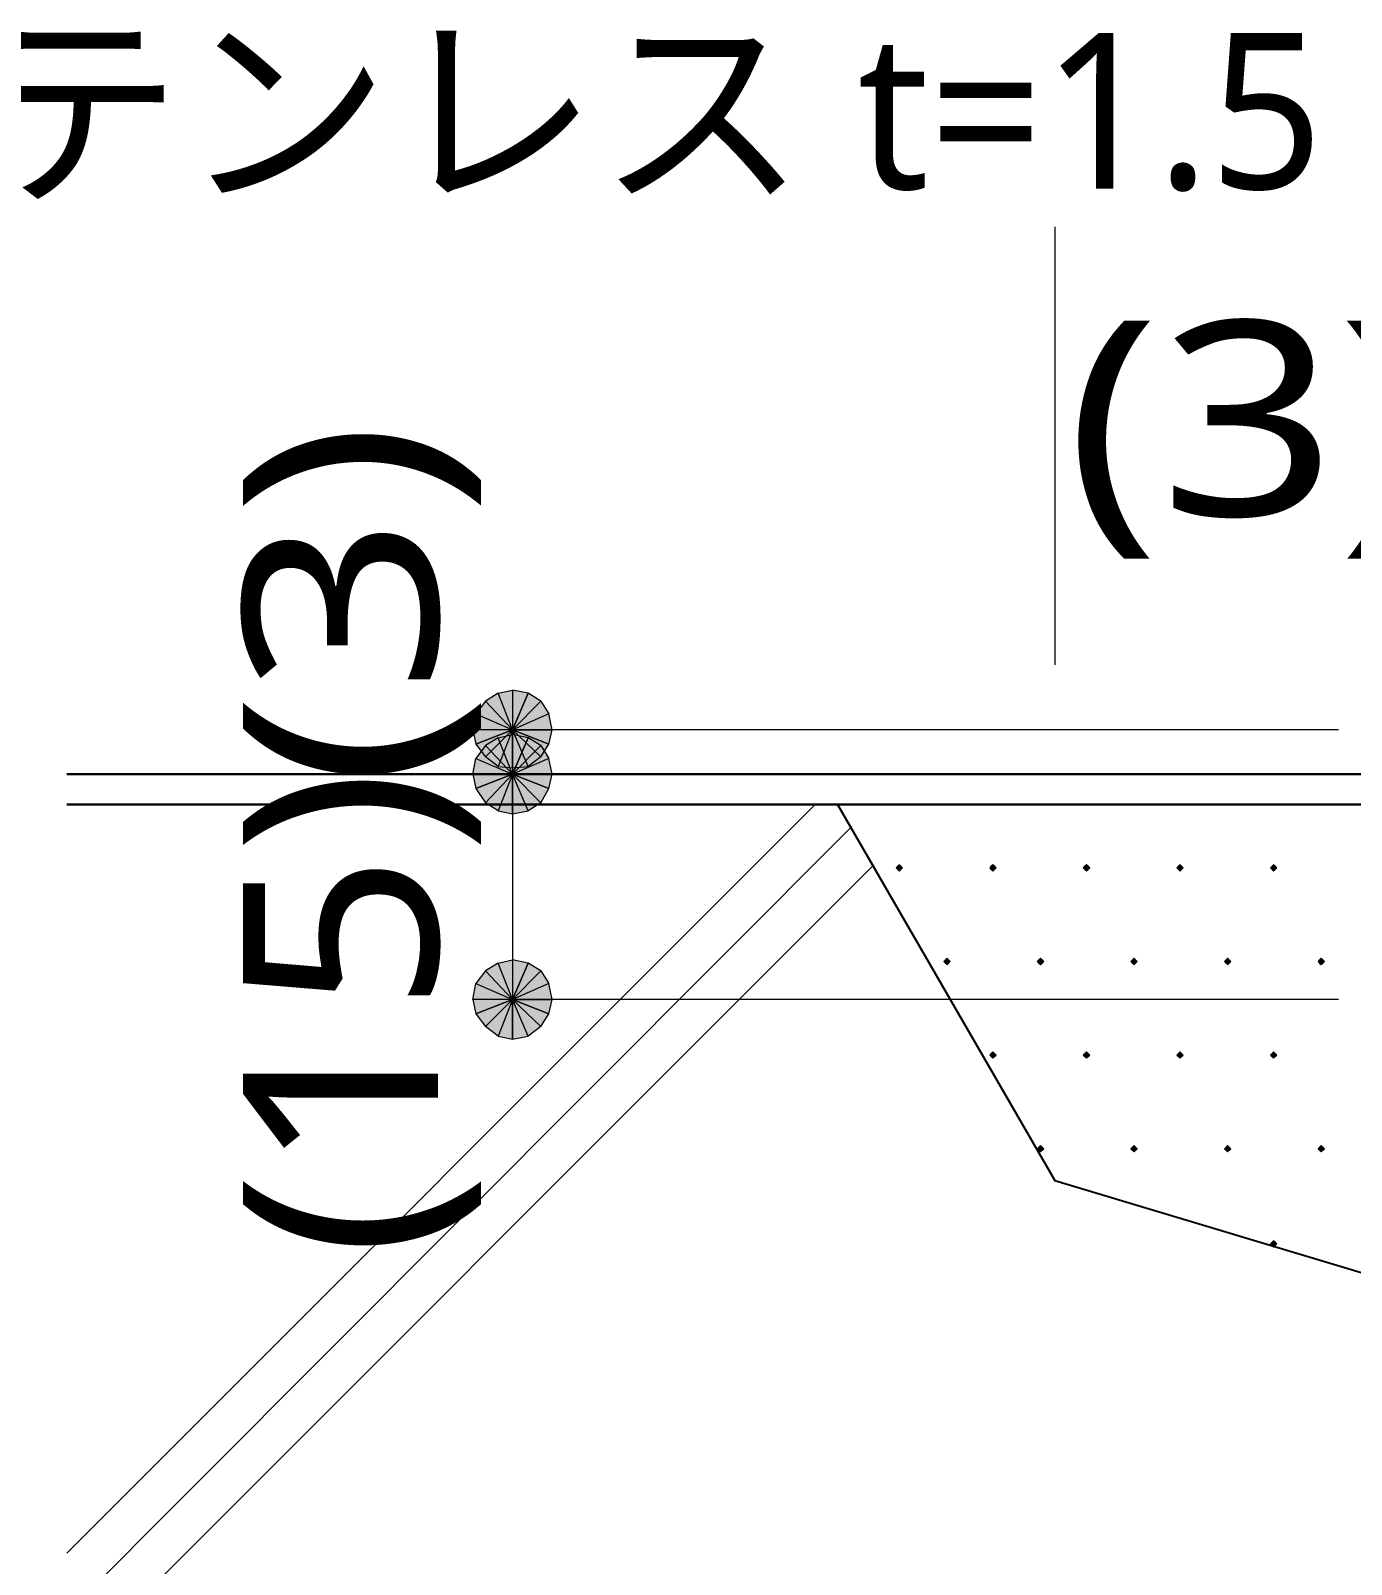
# Model space of a CAD drawing. Header units: millimetres. Extents: x 0 to 420, y 0 to 297.
# Drawn here: x 303.58 to 321.2, y 183.2 to 203.66 of the extents above; entities that cross this region are included whole.
import ezdxf
from ezdxf.enums import TextEntityAlignment as Align

# ---------------------------------------------------------------- set-up
doc = ezdxf.new("R2010")
doc.units = ezdxf.units.MM
doc.styles.add('kst32b', font='NotoSansJP-Variable.ttf')

msp = doc.modelspace()

# ---------------------------------------------------------------- hatches: boundary and pattern name
h = msp.add_hatch(color=7)
h.paths.add_polyline_path([(310.219, 194.818), (310.007, 194.86), (310.007, 194.331), (310.219, 194.818)])
h.paths.add_polyline_path([(310.007, 194.86), (310.007, 194.331), (309.816, 194.818), (310.007, 194.86)])
h.paths.add_polyline_path([(310.007, 194.331), (309.816, 194.818), (309.647, 194.712), (310.007, 194.331)])
h = msp.add_hatch(color=7)
h.paths.add_polyline_path([(310.536, 194.331), (310.494, 194.543), (310.007, 194.331), (310.536, 194.331)])
h.paths.add_polyline_path([(310.494, 194.543), (310.007, 194.331), (310.388, 194.712), (310.494, 194.543)])
h.paths.add_polyline_path([(310.007, 194.331), (310.388, 194.712), (310.219, 194.818), (310.007, 194.331)])
h = msp.add_hatch(color=7)
h.paths.add_polyline_path([(309.647, 194.712), (309.52, 194.543), (310.007, 194.331), (309.647, 194.712)])
h.paths.add_polyline_path([(309.52, 194.543), (310.007, 194.331), (309.478, 194.331), (309.52, 194.543)])
h.paths.add_polyline_path([(310.007, 194.331), (309.478, 194.331), (309.52, 194.141), (310.007, 194.331)])
h = msp.add_hatch(color=7)
h.paths.add_polyline_path([(309.52, 194.141), (309.647, 193.971), (310.007, 194.331), (309.52, 194.141)])
h.paths.add_polyline_path([(309.647, 193.971), (310.007, 194.331), (309.816, 193.844), (309.647, 193.971)])
h.paths.add_polyline_path([(310.007, 194.331), (309.816, 193.844), (310.007, 193.823), (310.007, 194.331)])
h = msp.add_hatch(color=7)
h.paths.add_polyline_path([(310.219, 194.225), (310.007, 194.268), (310.007, 193.738), (310.219, 194.225)])
h.paths.add_polyline_path([(310.007, 194.268), (310.007, 193.738), (309.816, 194.225), (310.007, 194.268)])
h.paths.add_polyline_path([(310.007, 193.738), (309.816, 194.225), (309.647, 194.12), (310.007, 193.738)])
h = msp.add_hatch(color=7)
h.paths.add_polyline_path([(310.007, 193.823), (310.219, 193.844), (310.007, 194.331), (310.007, 193.823)])
h.paths.add_polyline_path([(310.219, 193.844), (310.007, 194.331), (310.388, 193.971), (310.219, 193.844)])
h.paths.add_polyline_path([(310.007, 194.331), (310.388, 193.971), (310.494, 194.141), (310.007, 194.331)])
for points in [[(310.494, 194.141), (310.536, 194.331), (310.007, 194.331), (310.494, 194.141)], [(310.494, 193.548), (310.536, 193.738), (310.007, 193.738), (310.494, 193.548)], [(315.172, 192.532), (315.15, 192.511), (315.129, 192.49), (315.15, 192.469), (315.172, 192.447), (315.193, 192.469), (315.214, 192.49), (315.193, 192.511), (315.172, 192.532)], [(316.421, 192.532), (316.399, 192.511), (316.378, 192.49), (316.399, 192.469), (316.421, 192.447), (316.442, 192.469), (316.463, 192.49), (316.442, 192.511), (316.421, 192.532)], [(317.669, 192.532), (317.648, 192.511), (317.627, 192.49), (317.648, 192.469), (317.669, 192.447), (317.691, 192.469), (317.712, 192.49), (317.691, 192.511), (317.669, 192.532)], [(318.918, 192.532), (318.897, 192.511), (318.876, 192.49), (318.897, 192.469), (318.918, 192.447), (318.939, 192.469), (318.961, 192.49), (318.939, 192.511), (318.918, 192.532)], [(320.167, 192.532), (320.146, 192.511), (320.125, 192.49), (320.146, 192.469), (320.167, 192.447), (320.188, 192.469), (320.209, 192.49), (320.188, 192.511), (320.167, 192.532)], [(315.807, 191.283), (315.786, 191.262), (315.764, 191.241), (315.786, 191.22), (315.807, 191.198), (315.828, 191.22), (315.849, 191.241), (315.828, 191.262), (315.807, 191.283)], [(317.055, 191.283), (317.034, 191.262), (317.013, 191.241), (317.034, 191.22), (317.055, 191.198), (317.077, 191.22), (317.098, 191.241), (317.077, 191.262), (317.055, 191.283)], [(318.304, 191.283), (318.283, 191.262), (318.262, 191.241), (318.283, 191.22), (318.304, 191.198), (318.325, 191.22), (318.347, 191.241), (318.325, 191.262), (318.304, 191.283)], [(319.553, 191.283), (319.532, 191.262), (319.511, 191.241), (319.532, 191.22), (319.553, 191.198), (319.574, 191.22), (319.596, 191.241), (319.574, 191.262), (319.553, 191.283)], [(320.802, 191.283), (320.781, 191.262), (320.76, 191.241), (320.781, 191.22), (320.802, 191.198), (320.823, 191.22), (320.844, 191.241), (320.823, 191.262), (320.802, 191.283)], [(310.494, 190.542), (310.536, 190.733), (310.007, 190.733), (310.494, 190.542)], [(316.421, 190.034), (316.399, 190.013), (316.378, 189.992), (316.399, 189.971), (316.421, 189.95), (316.442, 189.971), (316.463, 189.992), (316.442, 190.013), (316.421, 190.034)], [(317.669, 190.034), (317.648, 190.013), (317.627, 189.992), (317.648, 189.971), (317.669, 189.95), (317.691, 189.971), (317.712, 189.992), (317.691, 190.013), (317.669, 190.034)], [(318.918, 190.034), (318.897, 190.013), (318.876, 189.992), (318.897, 189.971), (318.918, 189.95), (318.939, 189.971), (318.961, 189.992), (318.939, 190.013), (318.918, 190.034)], [(320.167, 190.034), (320.146, 190.013), (320.125, 189.992), (320.146, 189.971), (320.167, 189.95), (320.188, 189.971), (320.209, 189.992), (320.188, 190.013), (320.167, 190.034)], [(317.055, 188.786), (317.034, 188.764), (317.013, 188.743), (317.034, 188.722), (317.055, 188.701), (317.077, 188.722), (317.098, 188.743), (317.077, 188.764), (317.055, 188.786)], [(318.304, 188.786), (318.283, 188.764), (318.262, 188.743), (318.283, 188.722), (318.304, 188.701), (318.325, 188.722), (318.347, 188.743), (318.325, 188.764), (318.304, 188.786)], [(319.553, 188.786), (319.532, 188.764), (319.511, 188.743), (319.532, 188.722), (319.553, 188.701), (319.574, 188.722), (319.596, 188.743), (319.574, 188.764), (319.553, 188.786)], [(320.802, 188.786), (320.781, 188.764), (320.76, 188.743), (320.781, 188.722), (320.802, 188.701), (320.823, 188.722), (320.844, 188.743), (320.823, 188.764), (320.802, 188.786)], [(320.167, 187.515), (320.146, 187.494), (320.125, 187.473), (320.146, 187.452), (320.167, 187.431), (320.188, 187.452), (320.209, 187.473), (320.188, 187.494), (320.167, 187.515)]]:
    msp.add_hatch(color=7).paths.add_polyline_path(points)
h = msp.add_hatch(color=7)
h.paths.add_polyline_path([(310.536, 193.738), (310.494, 193.95), (310.007, 193.738), (310.536, 193.738)])
h.paths.add_polyline_path([(310.494, 193.95), (310.007, 193.738), (310.388, 194.12), (310.494, 193.95)])
h.paths.add_polyline_path([(310.007, 193.738), (310.388, 194.12), (310.219, 194.225), (310.007, 193.738)])
h = msp.add_hatch(color=7)
h.paths.add_polyline_path([(309.647, 194.12), (309.52, 193.95), (310.007, 193.738), (309.647, 194.12)])
h.paths.add_polyline_path([(309.52, 193.95), (310.007, 193.738), (309.478, 193.738), (309.52, 193.95)])
h.paths.add_polyline_path([(310.007, 193.738), (309.478, 193.738), (309.52, 193.548), (310.007, 193.738)])
h = msp.add_hatch(color=7)
h.paths.add_polyline_path([(309.52, 193.548), (309.647, 193.357), (310.007, 193.738), (309.52, 193.548)])
h.paths.add_polyline_path([(309.647, 193.357), (310.007, 193.738), (309.816, 193.252), (309.647, 193.357)])
h.paths.add_polyline_path([(310.007, 193.738), (309.816, 193.252), (310.007, 193.209), (310.007, 193.738)])
h = msp.add_hatch(color=7)
h.paths.add_polyline_path([(310.007, 193.209), (310.219, 193.252), (310.007, 193.738), (310.007, 193.209)])
h.paths.add_polyline_path([(310.219, 193.252), (310.007, 193.738), (310.388, 193.357), (310.219, 193.252)])
h.paths.add_polyline_path([(310.007, 193.738), (310.388, 193.357), (310.494, 193.548), (310.007, 193.738)])
h = msp.add_hatch(color=7)
h.paths.add_polyline_path([(309.647, 191.114), (309.52, 190.945), (310.007, 190.733), (309.647, 191.114)])
h.paths.add_polyline_path([(309.52, 190.945), (310.007, 190.733), (309.478, 190.733), (309.52, 190.945)])
h.paths.add_polyline_path([(310.007, 190.733), (309.478, 190.733), (309.52, 190.542), (310.007, 190.733)])
h = msp.add_hatch(color=7)
h.paths.add_polyline_path([(310.219, 191.22), (310.007, 191.262), (310.007, 190.733), (310.219, 191.22)])
h.paths.add_polyline_path([(310.007, 191.262), (310.007, 190.733), (309.816, 191.22), (310.007, 191.262)])
h.paths.add_polyline_path([(310.007, 190.733), (309.816, 191.22), (309.647, 191.114), (310.007, 190.733)])
h = msp.add_hatch(color=7)
h.paths.add_polyline_path([(310.536, 190.733), (310.494, 190.945), (310.007, 190.733), (310.536, 190.733)])
h.paths.add_polyline_path([(310.494, 190.945), (310.007, 190.733), (310.388, 191.114), (310.494, 190.945)])
h.paths.add_polyline_path([(310.007, 190.733), (310.388, 191.114), (310.219, 191.22), (310.007, 190.733)])
h = msp.add_hatch(color=7)
h.paths.add_polyline_path([(309.52, 190.542), (309.647, 190.373), (310.007, 190.733), (309.52, 190.542)])
h.paths.add_polyline_path([(309.647, 190.373), (310.007, 190.733), (309.816, 190.246), (309.647, 190.373)])
h.paths.add_polyline_path([(310.007, 190.733), (309.816, 190.246), (310.007, 190.204), (310.007, 190.733)])
h = msp.add_hatch(color=7)
h.paths.add_polyline_path([(310.007, 190.204), (310.219, 190.246), (310.007, 190.733), (310.007, 190.204)])
h.paths.add_polyline_path([(310.219, 190.246), (310.007, 190.733), (310.388, 190.373), (310.219, 190.246)])
h.paths.add_polyline_path([(310.007, 190.733), (310.388, 190.373), (310.494, 190.542), (310.007, 190.733)])

# ---------------------------------------------------------------- linework, layer by layer
at = {"lineweight": 13}
for points in [[(317.246, 201.041), (317.246, 195.199)], [(321.035, 194.331), (310.007, 194.331)], [(310.007, 194.331), (310.007, 193.738), (310.007, 190.733)], [(314.05, 193.336), (304.059, 183.346)], [(314.537, 193.04), (304.059, 182.541)], [(314.833, 192.532), (304.059, 181.758)], [(321.035, 190.733), (310.007, 190.733)]]:
    msp.add_lwpolyline(points, dxfattribs=at)
at = {"lineweight": 0}
for points in [[(310.007, 194.331), (309.816, 194.818), (309.647, 194.712)], [(310.007, 194.86), (310.007, 194.331), (309.816, 194.818)], [(310.219, 194.818), (310.007, 194.86), (310.007, 194.331)], [(310.007, 194.331), (310.388, 194.712), (310.219, 194.818)], [(309.647, 194.712), (309.52, 194.543), (310.007, 194.331)], [(310.494, 194.543), (310.007, 194.331), (310.388, 194.712)], [(309.52, 194.543), (310.007, 194.331), (309.478, 194.331)], [(310.536, 194.331), (310.494, 194.543), (310.007, 194.331)], [(310.007, 194.331), (309.478, 194.331), (309.52, 194.141)], [(309.52, 194.141), (309.647, 193.971), (310.007, 194.331)], [(309.647, 193.971), (310.007, 194.331), (309.816, 193.844)], [(310.007, 193.738), (309.816, 194.225), (309.647, 194.12)], [(310.007, 194.331), (309.816, 193.844), (310.007, 193.823)], [(310.007, 194.268), (310.007, 193.738), (309.816, 194.225)], [(310.007, 193.823), (310.219, 193.844), (310.007, 194.331)], [(310.219, 193.844), (310.007, 194.331), (310.388, 193.971)], [(310.007, 194.331), (310.388, 193.971), (310.494, 194.141)], [(310.494, 194.141), (310.536, 194.331), (310.007, 194.331)], [(310.219, 194.225), (310.007, 194.268), (310.007, 193.738)], [(310.007, 193.738), (310.388, 194.12), (310.219, 194.225)], [(309.647, 194.12), (309.52, 193.95), (310.007, 193.738)], [(310.494, 193.95), (310.007, 193.738), (310.388, 194.12)], [(309.52, 193.95), (310.007, 193.738), (309.478, 193.738)], [(310.536, 193.738), (310.494, 193.95), (310.007, 193.738)], [(310.007, 193.738), (309.478, 193.738), (309.52, 193.548)], [(309.52, 193.548), (309.647, 193.357), (310.007, 193.738)], [(309.647, 193.357), (310.007, 193.738), (309.816, 193.252)], [(310.007, 193.738), (309.816, 193.252), (310.007, 193.209)], [(310.007, 193.209), (310.219, 193.252), (310.007, 193.738)], [(310.219, 193.252), (310.007, 193.738), (310.388, 193.357)], [(310.007, 193.738), (310.388, 193.357), (310.494, 193.548)], [(310.494, 193.548), (310.536, 193.738), (310.007, 193.738)], [(315.172, 192.532), (315.15, 192.511), (315.129, 192.49), (315.15, 192.469), (315.172, 192.447), (315.193, 192.469), (315.214, 192.49), (315.193, 192.511)], [(316.421, 192.532), (316.399, 192.511), (316.378, 192.49), (316.399, 192.469), (316.421, 192.447), (316.442, 192.469), (316.463, 192.49), (316.442, 192.511)], [(317.669, 192.532), (317.648, 192.511), (317.627, 192.49), (317.648, 192.469), (317.669, 192.447), (317.691, 192.469), (317.712, 192.49), (317.691, 192.511)], [(318.918, 192.532), (318.897, 192.511), (318.876, 192.49), (318.897, 192.469), (318.918, 192.447), (318.939, 192.469), (318.961, 192.49), (318.939, 192.511)], [(320.167, 192.532), (320.146, 192.511), (320.125, 192.49), (320.146, 192.469), (320.167, 192.447), (320.188, 192.469), (320.209, 192.49), (320.188, 192.511)], [(309.647, 191.114), (309.52, 190.945), (310.007, 190.733)], [(310.007, 190.733), (309.816, 191.22), (309.647, 191.114)], [(310.007, 191.262), (310.007, 190.733), (309.816, 191.22)], [(310.219, 191.22), (310.007, 191.262), (310.007, 190.733)], [(310.007, 190.733), (310.388, 191.114), (310.219, 191.22)], [(310.494, 190.945), (310.007, 190.733), (310.388, 191.114)], [(315.807, 191.283), (315.786, 191.262), (315.764, 191.241), (315.786, 191.22), (315.807, 191.198), (315.828, 191.22), (315.849, 191.241), (315.828, 191.262)], [(317.055, 191.283), (317.034, 191.262), (317.013, 191.241), (317.034, 191.22), (317.055, 191.198), (317.077, 191.22), (317.098, 191.241), (317.077, 191.262)], [(318.304, 191.283), (318.283, 191.262), (318.262, 191.241), (318.283, 191.22), (318.304, 191.198), (318.325, 191.22), (318.347, 191.241), (318.325, 191.262)], [(319.553, 191.283), (319.532, 191.262), (319.511, 191.241), (319.532, 191.22), (319.553, 191.198), (319.574, 191.22), (319.596, 191.241), (319.574, 191.262)], [(320.802, 191.283), (320.781, 191.262), (320.76, 191.241), (320.781, 191.22), (320.802, 191.198), (320.823, 191.22), (320.844, 191.241), (320.823, 191.262)], [(309.52, 190.945), (310.007, 190.733), (309.478, 190.733)], [(310.536, 190.733), (310.494, 190.945), (310.007, 190.733)], [(310.007, 190.733), (309.478, 190.733), (309.52, 190.542)], [(309.52, 190.542), (309.647, 190.373), (310.007, 190.733)], [(309.647, 190.373), (310.007, 190.733), (309.816, 190.246)], [(310.007, 190.733), (309.816, 190.246), (310.007, 190.204)], [(310.007, 190.204), (310.219, 190.246), (310.007, 190.733)], [(310.219, 190.246), (310.007, 190.733), (310.388, 190.373)], [(310.007, 190.733), (310.388, 190.373), (310.494, 190.542)], [(310.494, 190.542), (310.536, 190.733), (310.007, 190.733)], [(316.421, 190.034), (316.399, 190.013), (316.378, 189.992), (316.399, 189.971), (316.421, 189.95), (316.442, 189.971), (316.463, 189.992), (316.442, 190.013)], [(317.669, 190.034), (317.648, 190.013), (317.627, 189.992), (317.648, 189.971), (317.669, 189.95), (317.691, 189.971), (317.712, 189.992), (317.691, 190.013)], [(318.918, 190.034), (318.897, 190.013), (318.876, 189.992), (318.897, 189.971), (318.918, 189.95), (318.939, 189.971), (318.961, 189.992), (318.939, 190.013)], [(320.167, 190.034), (320.146, 190.013), (320.125, 189.992), (320.146, 189.971), (320.167, 189.95), (320.188, 189.971), (320.209, 189.992), (320.188, 190.013)], [(317.055, 188.786), (317.034, 188.764), (317.013, 188.743), (317.034, 188.722), (317.055, 188.701), (317.077, 188.722), (317.098, 188.743), (317.077, 188.764)], [(318.304, 188.786), (318.283, 188.764), (318.262, 188.743), (318.283, 188.722), (318.304, 188.701), (318.325, 188.722), (318.347, 188.743), (318.325, 188.764)], [(319.553, 188.786), (319.532, 188.764), (319.511, 188.743), (319.532, 188.722), (319.553, 188.701), (319.574, 188.722), (319.596, 188.743), (319.574, 188.764)], [(320.802, 188.786), (320.781, 188.764), (320.76, 188.743), (320.781, 188.722), (320.802, 188.701), (320.823, 188.722), (320.844, 188.743), (320.823, 188.764)], [(320.167, 187.515), (320.146, 187.494), (320.125, 187.473), (320.146, 187.452), (320.167, 187.431), (320.188, 187.452), (320.209, 187.473), (320.188, 187.494)]]:
    msp.add_lwpolyline(points, close=True, dxfattribs=at)
at = {"lineweight": 30}
for points in [[(304.059, 193.738), (322.855, 193.738)], [(304.059, 193.336), (322.855, 193.336)]]:
    msp.add_lwpolyline(points, dxfattribs=at)
at = {"lineweight": 25}
for points in [[(314.346, 193.336), (317.246, 188.32)], [(317.246, 188.32), (344.255, 180.213)]]:
    msp.add_lwpolyline(points, dxfattribs=at)

# ---------------------------------------------------------------- texts
at = {"style": 'kst32b'}
for s, height, p, p2 in [('ステンレス t=1.5', 2.07913, (300.037, 201.549), (320.829, 201.549)), ('(3)', 2.5989, (317.394, 197.189), (322.267, 197.189)), ('(3)', 2.5989, (309.012, 193.569), (309.012, 198.442)), ('(15)', 2.5989, (309.012, 187.304), (309.012, 193.801))]:
    msp.add_text(s, height=height, dxfattribs=at).set_placement(p, p2, align=Align.FIT)

doc.saveas('drawing.dxf')
